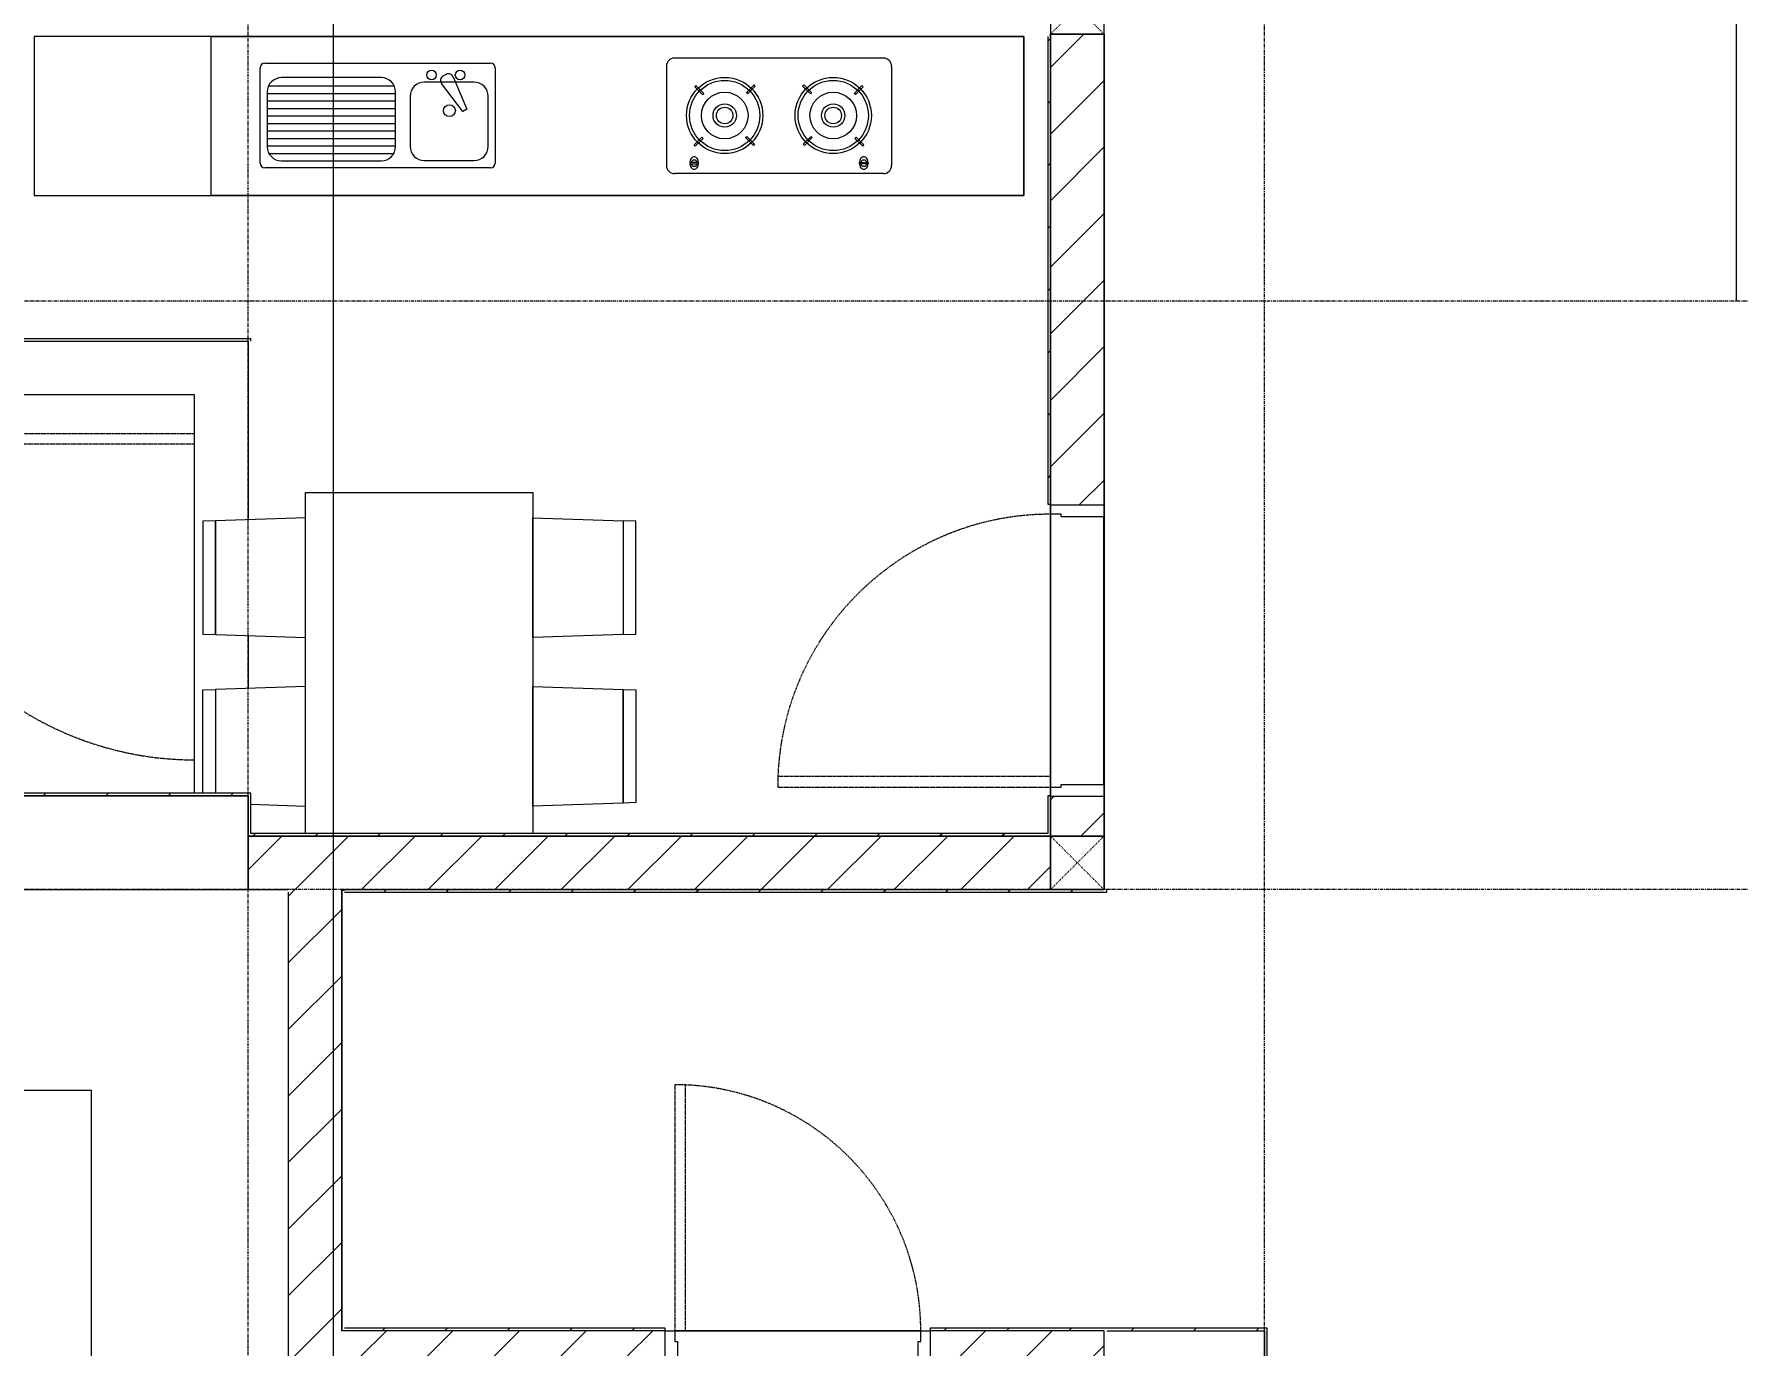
# Model space of a CAD drawing. Header units: millimetres. Extents: x 5357 to 201988, y -16345 to 109895.
# Drawn here: x 38053 to 44423, y 35331 to 40235 of the extents above; entities that cross this region are included whole.
import ezdxf

# ---------------------------------------------------------------- set-up
doc = ezdxf.new("R2010")
doc.units = ezdxf.units.MM
for name, pattern in [('Dash', [6, 3, -3]), ('Dash - Tight', [4.5, 3, -1.5]), ('Grid Line', [22.225, 12.7, -3.175, 3.175, -3.175])]:
    doc.linetypes.add(name, pattern=pattern)
for name, color, linetype, lineweight in [('0-1', 7, 'Continuous', 5), ('A-ANNO-DIMS', 211, 'Continuous', 9), ('A-ANNO-DIMS-220', 211, 'Continuous', 9), ('A-DETL-GENF-3', 92, 'Dash - Tight', 9), ('A-DOOR', 31, 'Continuous', 9), ('A-DOOR-FRAM', 31, 'Continuous', 9), ('A-FLOR', 192, 'Continuous', 9), ('A-FLOR-1', 10, 'Continuous', 9), ('A-FLOR-2', 53, 'Continuous', 9), ('A-WALL', 113, 'Continuous', 9), ('A-WALL-4', 113, 'Continuous', 18), ('A-WALL-PATT-2', 53, 'Continuous', 9), ('A-WALL-PATT-3', 111, 'Continuous', 9), ('I-FURN', 30, 'Continuous', 9), ('I-FURN-1', 53, 'Continuous', 9), ('I-WALL-1', 9, 'Continuous', 18), ('I-WALL-3', 2, 'Continuous', 18), ('S-COLS', 52, 'Continuous', 9), ('S-COLS-2', 9, 'Continuous', 18), ('S-COLS-5', 52, 'Continuous', 18), ('S-COLS-6', 52, 'Dash', 9), ('S-COLS-HDLN', 52, 'Dash', 9), ('S-GRID-1', 1, 'Grid Line', 9), ('S-STRS', 31, 'Continuous', 9), ('S-STRS-ANNO', 31, 'Continuous', 9)]:
    doc.layers.add(name, color=color, linetype=linetype, lineweight=lineweight)
doc.styles.add('Arial_4', font='arial_0.ttf', dxfattribs={"width": 0.9, "height": 659.9999999999999})
doc.dimstyles.new('1_Dim_chi_tiet_khu_đất_2', dxfattribs={"dimscale": 304.8, "dimtxt": 673.3712039716003, "dimasz": 0.8661417322834646, "dimexe": 0.7217847769028871, "dimexo": 0.0625, "dimgap": 0.07217847769028872, "dimtad": 1, "dimdec": 0, "dimrnd": 5, "dimzin": 0, "dimdsep": 46, "dimtxsty": 'Arial_4', "dimblk1": 'OBLIQUE', "dimblk2": 'OBLIQUE', "dimsah": 1, "dimcen": 0.09, "dimdle": 0.7217847769028871, "dimazin": 0, "dimtfac": 1, "dimtdec": 4, "dimtix": 1, "dimtmove": 0, "dimatfit": 3, "dimfxl": 2.165354330708662, "dimfxlon": 1, "dimtvp": 1, "dimtolj": 1, "dimtzin": 0, "dimarcsym": 2})
pattern_1 = [(45, (0, 0), (-116.6726188957803, 116.6726188957803), [])]
pattern_2 = [(45, (0, 0), (-124.4507934888324, 124.4507934888324), [])]

# ---------------------------------------------------------------- blocks, each defined once
blk = doc.blocks.new('NCV_TKTC_KET CAU_rvt-1-TKCS_MB SÂN ĐƯỜNG NỘI BỘ')
at = {"layer": 'A-FLOR-1'}
for p, q in [((42052.635617994, 40235.29849079378), (42052.63561799399, 38475.3103848255)), ((42052.63561799399, 38475.3103848255), (42052.635617994, 40235.29849079378)), ((42052.63561799399, 38475.31038482548), (42052.63561799399, 38430.31038482551)), ((42052.63561799399, 38430.31038482551), (42052.63561799399, 38475.31038482548)), ((42052.63561799399, 38430.31038482551), (42052.63561799399, 37430.3103848255)), ((42052.63561799399, 37430.3103848255), (42052.63561799399, 38430.31038482551)), ((42052.63561799399, 37430.3103848255), (42052.63561799399, 37385.31038482551)), ((42052.63561799399, 37385.31038482551), (42052.63561799399, 37430.3103848255)), ((42052.63561799399, 37385.31038482549), (42052.63561799399, 37036.93603804536)), ((42052.63561799399, 37036.93603804536), (42052.63561799399, 37385.31038482549)), ((39212.56428701637, 37036.93603804537), (39202.56428701639, 37036.93603804537)), ((39202.56428701639, 37035.31038482404), (39202.56428701637, 35397.36286042151)), ((39202.56428701637, 35397.36286042151), (39202.56428701639, 37035.31038482404)), ((39202.56428701637, 35397.36286042151), (39202.56428701637, 35387.3628604215)), ((40447.56428701601, 35387.36286042149), (41367.564287016, 35387.36286042149)), ((41367.564287016, 35387.36286042149), (40447.56428701599, 35387.36286042149)), ((42652.56428701632, 35387.36286042148), (42652.56428701632, 33636.93603804536)), ((42652.56428701632, 33636.93603804536), (42652.56428701632, 35387.36286042148))]:
    blk.add_line(p, q, dxfattribs=at)
at = {"layer": 'S-COLS-2'}
for p, q in [((38852.5642870163, 37386.93603804467), (37552.5642870163, 37386.93603804471)), ((38852.56428701629, 37036.93603804467), (38852.5642870163, 37386.93603804467)), ((37552.56428701629, 37036.93603804471), (38852.56428701629, 37036.93603804467))]:
    blk.add_line(p, q, dxfattribs=at)
blk = doc.blocks.new('HE BEP A1 - HE BEP A 2-842831-TKCS_MB SÂN ĐƯỜNG NỘI BỘ')
at = {"layer": 'I-FURN'}
for p, q in [((662.3743686746458, 594.3634683420005), (1.353583911622991e-13, 594.3634683420005)), ((1.221397982753558e-13, 594.3634683420005), (1.221397982753558e-13, 1.827338280691038e-12)), ((662.3743686746458, 1.613725819638034e-12), (662.3743686746458, 594.3634683420005)), ((662.3743686746458, 594.3634683419986), (3700, 594.3634683419986)), ((662.3743686746458, 1.613725819638034e-12), (662.3743686746458, 594.3634683420005)), ((3700, 594.3634683419986), (3700, 1.624300693947589e-12)), ((3700, 594.3634683419986), (3700, 1.624300693947589e-12)), ((3175.636531658005, 513.1817341710218), (2393.98917014246, 513.1817341710221)), ((844.8743686746543, 120.7034683420777), (844.8743686746543, 476.8634683420778)), ((862.3743686746543, 494.3634683420779), (1706.94601315887, 494.3634683420779)), ((1541.053385601515, 452.3114051671954), (1528.646572721509, 445.1483232271497)), ((1724.44601315887, 476.8634683420778), (1724.44601315887, 120.7034683420776)), ((2363.98917014246, 483.1817341710046), (2363.98917014246, 111.1817341710001)), ((3205.636531658006, 483.1817341710218), (3205.636531658006, 111.1817341710261)), ((871.5443686746544, 386.7588374671667), (871.5443686746544, 182.2888374671666)), ((876.3791163817324, 408.9488374671667), (1346.769620967576, 408.9488374671667)), ((1298.264368674654, 440.0988374671667), (924.8843686746543, 440.0988374671667)), ((1351.604368674654, 182.2888374671663), (1351.604368674654, 386.7588374671667)), ((1644.436013158874, 423.2434683420778), (1458.958987958831, 423.2434683420778)), ((1602.70312346864, 313.395017123166), (1523.796666017807, 418.442654912625)), ((1566.580417908254, 443.1437529125142), (1618.10106574863, 322.2850171231701)), ((2474.518103653653, 410.2661259983532), (2470.124195876826, 405.8722182215262)), ((2470.124195876826, 405.8722182215265), (2499.249682251036, 376.7467318473206)), ((2503.643590027863, 381.1406396241388), (2474.518103653653, 410.2661259983532)), ((2692.076992925871, 413.0233967268456), (2662.951506551662, 383.8979103526315)), ((2662.951506551662, 383.8979103526315), (2667.345414328479, 379.5040025758092)), ((2667.345414328479, 379.5040025758089), (2696.470900702689, 408.6294889500186)), ((2696.470900702689, 408.6294889500186), (2692.076992925871, 413.0233967268454)), ((2873.154801097781, 408.6294889500229), (2877.548708874599, 413.0233967268461)), ((2902.280287471982, 379.5040025758082), (2873.154801097781, 408.6294889500229)), ((2877.548708874599, 413.0233967268458), (2906.674195248818, 383.897910352636)), ((2906.674195248818, 383.8979103526362), (2902.280287471982, 379.5040025758085)), ((3065.982111772599, 381.1406396241568), (3095.107598146818, 410.2661259983703)), ((3099.501505923645, 405.8722182215433), (3070.376019549435, 376.7467318473336)), ((3095.107598146818, 410.2661259983701), (3099.501505923645, 405.872218221543)), ((871.5443686746544, 380.9488374671667), (1351.604368674654, 380.9488374671667)), ((871.5443686746544, 352.9488374671667), (1351.604368674654, 352.9488374671667)), ((871.5443686746544, 324.9488374671668), (1351.604368674654, 324.9488374671668)), ((1405.618987958831, 369.9034683420779), (1405.618987958831, 183.2134683420778)), ((1618.10106574863, 322.2850171231701), (1602.70312346864, 313.395017123166)), ((1697.77601315887, 183.2134683420774), (1697.77601315887, 369.9034683420779)), ((2499.249682251036, 376.7467318473206), (2503.643590027863, 381.1406396241385)), ((3070.376019549435, 376.7467318473336), (3065.982111772599, 381.1406396241565)), ((871.5443686746544, 296.9488374671708), (1351.604368674654, 296.9488374671708)), ((871.5443686746544, 268.9488374671707), (1351.604368674654, 268.9488374671707)), ((871.5443686746544, 240.9488374671707), (1351.604368674654, 240.9488374671707)), ((871.5443686746544, 212.9488374671667), (1351.604368674654, 212.9488374671667)), ((2467.366925148355, 188.3133289493074), (2496.492411522565, 217.438815323522)), ((2500.886319299392, 213.0449075466989), (2471.760832925182, 183.9194211724846)), ((2496.492411522565, 217.438815323522), (2500.886319299392, 213.0449075466992)), ((2660.194235823191, 215.8021782751875), (2664.588143600009, 220.1960860520098)), ((2689.319722197401, 186.6766919009775), (2660.194235823191, 215.8021782751875)), ((2664.588143600009, 220.1960860520101), (2693.713629974219, 191.0705996778042)), ((2905.03755820047, 220.1960860520147), (2875.91207182626, 191.0705996778047)), ((2880.305979603078, 186.676691900978), (2909.431465977298, 215.8021782751923)), ((2909.431465977298, 215.8021782751919), (2905.03755820047, 220.196086052015)), ((3073.133290277915, 217.438815323535), (3068.739382501087, 213.0449075467075)), ((3068.739382501087, 213.0449075467078), (3097.864868875296, 183.9194211725024)), ((3102.258776652124, 188.3133289493253), (3073.133290277915, 217.438815323535)), ((871.5443686746544, 184.9488374671666), (1351.604368674654, 184.9488374671666)), ((877.9478157547817, 156.9488374671666), (1345.200921594527, 156.9488374671666)), ((924.8843686746543, 128.9488374671666), (1298.264368674654, 128.9488374671666)), ((1458.958987958831, 129.8734683420777), (1644.436013158874, 129.8734683420777)), ((2471.760832925182, 183.9194211724845), (2467.366925148355, 188.3133289493077)), ((2693.713629974219, 191.0705996778042), (2689.319722197401, 186.6766919009772)), ((2875.91207182626, 191.0705996778047), (2880.305979603078, 186.6766919009777)), ((3097.864868875296, 183.9194211725024), (3102.258776652124, 188.3133289493256)), ((1706.94601315887, 103.2034683420777), (862.3743686746543, 103.2034683420777)), ((3175.636531658005, 81.18173417102606), (2393.989170142486, 81.18173417102624)), ((2451.629618764291, 122.2780774562878), (2451.629618764291, 118.3180774562887)), ((2484.101618764271, 122.2780774562878), (2451.629618764291, 122.2780774562878)), ((2451.629618764291, 118.3180774562887), (2484.101618764271, 118.3180774562887)), ((2484.101618764271, 118.3180774562887), (2484.101618764271, 122.2780774562878)), ((3085.524083036209, 118.3180774562972), (3085.524083036209, 122.2780774563051)), ((3085.524083036209, 122.2780774563051), (3117.996083036188, 122.2780774563051)), ((3117.996083036188, 118.3180774562972), (3085.524083036209, 118.3180774562972)), ((3117.996083036188, 122.2780774563051), (3117.996083036188, 118.3180774562972)), ((1.221397982753558e-13, 1.808303506933839e-12), (662.3743686746458, 1.808303506933839e-12)), ((3700, 1.613725819638034e-12), (662.3743686746457, 1.613725819638034e-12))]:
    blk.add_line(p, q, dxfattribs=at)
for centre, radius in [((1485.942103789113, 449.9134683420777), 17.77999999999997), ((1592.622103789113, 449.9134683420777), 17.7800000000002), ((2581.918912925523, 298.471408949661), 142.5600000000001), ((2581.918912925523, 298.471408949661), 131.3286298275367), ((2581.918912925523, 298.471408949661), 87.2107087773075), ((2987.706788874953, 298.4714089496696), 142.5600000000001), ((2987.706788874953, 298.4714089496696), 131.3286298275367), ((2987.706788874953, 298.4714089496696), 87.21070877730756), ((1552.816540609731, 316.5634683420778), 22.22500000000014), ((2581.918912925523, 298.471408949661), 43.56000000000001), ((2581.918912925523, 298.471408949661), 30.88799999999999), ((2987.706788874953, 298.4714089496696), 43.56000000000009), ((2987.706788874953, 298.4714089496696), 30.88800000000004)]:
    blk.add_circle(centre, radius, dxfattribs=at)
for centre, radius, start, end in [((2393.98917014246, 483.1817341710046), 29.99999999999955, 90, 180), ((3175.636531658005, 483.1817341710218), 30.00000000000007, 359.9999999999996, 90.00000000000006), ((862.3743686746543, 476.8634683420778), 17.5, 90, 180), ((1549.930510229117, 436.9060470621068), 17.77999999999994, 20.5379126273673, 119.9521022293723), ((1706.94601315887, 476.8634683420778), 17.5, 0, 90), ((924.8843686746543, 386.7588374671667), 53.33999999999989, 89.99999999999994, 180.0000000000001), ((1298.264368674654, 386.7588374671667), 53.34000000000005, 359.9999999999996, 90.00000000000006), ((1458.958987958831, 369.9034683420779), 53.34000000000015, 90, 180), ((1537.523697349109, 429.7429651220598), 17.77999999999983, 119.9521022292591, 219.4617539319432), ((1644.436013158874, 369.9034683420779), 53.33999999999998, 359.9999999999996, 90.00000000000004), ((924.8843686746543, 182.2888374671666), 53.34000000000005, 179.9999999999999, 269.9999999999997), ((1298.264368674654, 182.2888374671666), 53.33999999999988, 269.9999999999996, 359.9999999999994), ((1458.958987958831, 183.2134683420778), 53.34000000000016, 179.9999999999999, 269.9999999999997), ((1644.436013158874, 183.2134683420778), 53.33999999999988, 269.9999999999996, 359.9999999999994), ((2485.13517011995, 120.6940774563483), 33.50555135565901, 163.9418891867893, 180), ((2476.640194907859, 123.1392993502219), 24.66565803252863, 145.2039737217574, 163.9418891867893), ((2467.77990574283, 120.2788537456767), 11.61634037983761, 9.910198013874208, 170.0898019861262), ((2471.263832474278, 126.8754156176225), 18.11861001218001, 120.7976232659139, 145.2039737217565), ((2467.865618764296, 132.5765098326769), 11.48156762361255, 90.00000000007489, 120.7976232659136), ((2467.86561876427, 132.576509832661), 11.481567623629, 59.20237673399845, 89.9999999999462), ((2464.467405054298, 126.8754156176449), 18.11861001215802, 34.79602627870084, 59.20237673399772), ((2459.091042620657, 123.1392993501392), 24.66565803261593, 16.05811081210305, 34.79602627870104), ((2450.59606740838, 120.6940774563896), 33.50555135589127, 0, 16.05811081210307), ((3119.029634392088, 120.6940774563737), 33.50555135587985, 163.9418891875627, 180), ((3110.534659179812, 123.1392993501764), 24.66565803259245, 145.2039737215146, 163.9418891875625), ((3105.158296746195, 126.8754156176354), 18.11861001217956, 120.7976232659813, 145.2039737215153), ((3101.845796057654, 120.278853745694), 11.61634037983769, 9.910198013874044, 170.089801986126), ((3101.760083036205, 132.5765098326876), 11.48156762361083, 90.00000000003467, 120.7976232659798), ((3101.760083036196, 132.5765098326718), 11.4815676236263, 59.20237673386108, 89.9999999999864), ((3098.361869326206, 126.8754156176556), 18.11861001216443, 34.79602627862786, 59.20237673385981), ((3092.985506892637, 123.1392993502105), 24.66565803252867, 16.05811081281419, 34.79602627862854), ((3084.490531680533, 120.6940774563966), 33.50555135565446, 0, 16.05811081281418), ((862.3743686746543, 120.7034683420777), 17.5, 179.9999999999999, 269.9999999999996), ((1706.94601315887, 120.7034683420777), 17.49999999999999, 269.9999999999996, 359.9999999999996), ((2393.989170142486, 111.1817341710001), 30.00000000000017, 179.9999999999998, 269.9999999999991), ((2485.135170120126, 120.6940774562917), 33.50555135583532, 180, 196.0581108132105), ((2476.640194907895, 118.2488555623776), 24.66565803255926, 196.0581108132105, 214.7960262780746), ((2467.77990574283, 120.2788537456767), 11.61634037983723, 189.7177457649595, 350.2822542350397), ((2471.263832474278, 114.5127392949756), 18.11861001217956, 214.7960262780747, 239.2023767340184), ((2467.865618764288, 108.8116450799234), 11.4815676236108, 239.2023767340183, 269.9999999999638), ((2467.865618764287, 108.8116450799052), 11.48156762359217, 269.9999999999679, 300.7976232660786), ((2464.467405054238, 114.5127392950353), 18.11861001225915, 300.7976232660775, 325.203973721935), ((2459.091042620507, 118.2488555625148), 24.6656580327765, 325.2039737219344, 343.941889188177), ((2450.596067408159, 120.6940774562397), 33.50555135611194, 343.9418891881772, 0), ((3119.029634392325, 120.694077456288), 33.50555135611603, 180, 196.058110812023), ((3110.534659179981, 118.2488555625321), 24.66565803277623, 196.058110812023, 214.7960262780646), ((3105.15829674625, 114.5127392950526), 18.11861001225915, 214.7960262780644, 239.2023767339521), ((3101.845796057654, 120.278853745694), 11.61634037983734, 189.7177457650037, 350.2822542349959), ((3101.760083036196, 108.8116450799066), 11.4815676235762, 239.202376733952, 270.000000000011), ((3101.760083036196, 108.8116450799566), 11.48156762362623, 270.0000000000132, 300.7976232661412), ((3098.361869326206, 114.5127392949727), 18.11861001216515, 300.7976232661405, 325.2039737218062), ((3092.985506892583, 118.2488555623949), 24.66565803255987, 325.2039737218064, 343.9418891867887), ((3084.490531680352, 120.694077456309), 33.50555135583532, 343.9418891867887, 0), ((3175.636531658005, 111.1817341710261), 30.00000000000001, 269.9999999999996, 6.361109362927034e-15)]:
    blk.add_arc(centre, radius, start, end, dxfattribs=at)
at = {"layer": 'I-FURN-1'}
for p, q in [((3700, 594.3634683420005), (0, 594.3634683420005)), ((0, 594.3634683420005), (0, 0)), ((3700, 0), (3700, 594.3634683420005)), ((0, 0), (3700, 0))]:
    blk.add_line(p, q, dxfattribs=at)
blk = doc.blocks.new('RES_BAN AN 1 - RES_BAN AN 1-V166-TKCS_MB SÂN ĐƯỜNG NỘI BỘ')
at = {"layer": 'I-FURN-1'}
for p, q in [((-424.9999999999931, 1274.999999999986), (424.9999999999999, 1274.999999999986)), ((-424.9999999999931, 0), (-424.9999999999931, 1274.999999999986)), ((425, 1274.999999999986), (425, 0)), ((-761.8526126244693, 1168.75000000001), (-809.605421613235, 1167.158239700387)), ((-809.605421613235, 1167.158239700387), (-809.605421613235, 745.3417602996824)), ((-424.9999999999931, 1179.978420420815), (-761.8526126244693, 1168.75000000001)), ((-761.8526126244693, 1168.75000000001), (-761.8526126244693, 743.7500000000522)), ((-761.8526126244693, 743.7500000000522), (-761.8526126244693, 1168.75000000001)), ((-424.9999999999931, 732.521579579171), (-424.9999999999931, 1179.978420420815)), ((425, 1179.978420420815), (761.8526126244834, 1168.75000000001)), ((425, 732.521579579171), (425, 1179.978420420815)), ((761.8526126244833, 1168.75000000001), (761.8526126244833, 743.7500000000522)), ((761.8526126244833, 1168.75000000001), (761.8526126244833, 743.7500000000522)), ((809.6054216132557, 1167.158239700387), (761.8526126244833, 1168.75000000001)), ((809.6054216132557, 745.3417602996824), (809.6054216132557, 1167.158239700387)), ((-809.605421613235, 745.3417602996824), (-761.8526126244693, 743.7500000000522)), ((-761.8526126244693, 743.7500000000452), (-424.9999999999931, 732.521579579171)), ((761.8526126244833, 743.7500000000452), (424.9999999999999, 732.521579579171)), ((761.8526126244833, 743.7500000000522), (809.6054216132557, 745.3417602996824)), ((-809.6054216132419, 536.9241970036323), (-761.8526126244693, 538.5159573032627)), ((-809.6054216132419, 149.9999999983208), (-809.6054216132419, 536.9241970036323)), ((-424.9999999999931, 549.7443777240675), (-761.8526126244693, 538.5159573032627)), ((-761.8526126244693, 538.5159573032627), (-761.8526126244693, 149.9999999983118)), ((-761.8526126244693, 538.5159573032627), (-761.8526126244693, 149.9999999983118)), ((-424.9999999999931, 102.2875368824161), (-424.9999999999931, 549.7443777240675)), ((425, 549.7443777240675), (761.8526126244833, 538.5159573032627)), ((425, 102.2875368824161), (425, 549.7443777240675)), ((761.8526126244833, 538.5159573032557), (761.8526126244833, 113.5159573032973)), ((761.8526126244833, 538.5159573032557), (809.605421613249, 536.9241970036325)), ((761.8526126244833, 113.5159573032974), (761.8526126244833, 538.5159573032557)), ((809.605421613249, 536.9241970036325), (809.605421613249, 115.1077176029344)), ((-629.9999999996076, 109.1208702157764), (-424.9999999999931, 102.2875368824161)), ((761.8526126244833, 113.5159573032974), (425, 102.2875368824161)), ((809.605421613249, 115.1077176029344), (761.8526126244833, 113.5159573032974))]:
    blk.add_line(p, q, dxfattribs=at)
blk = doc.blocks.new('NCV_TKTC_TANG 1_rvt-1-TKCS_MB SÂN ĐƯỜNG NỘI BỘ')
at = {"layer": 'A-WALL-PATT-2'}
h = blk.add_hatch(dxfattribs=at)
h.set_pattern_fill('FP_2', color=256, style=0, pattern_type=2)
h.set_pattern_definition(pattern_1)
h.paths.add_polyline_path([(41852.5642870161, 37236.93603804473), (41852.5642870161, 37387.78968279585), (41842.56428701605, 37386.93603804474), (41842.56428701605, 37236.93603804473)])
h.paths.add_polyline_path([(41842.56428701614, 38477.78968279586), (41852.5642870161, 38477.78968279586), (41852.5642870161, 40236.93603804475), (41842.56428701614, 40235.68356220658), (41842.56428701614, 38885.43078055538)])
h = blk.add_hatch(dxfattribs=at)
h.set_pattern_fill('FP_2', color=256, style=0, pattern_type=2)
h.set_pattern_definition(pattern_1)
h.paths.add_polyline_path([(38810.09311698977, 37386.93603804474), (38862.56428701609, 37386.93603804474), (38862.56428701609, 37396.93603804473), (37552.56428701609, 37396.93603804473), (37552.56428701609, 37386.93603804474), (38730.71167439157, 37386.93603804474)])
h = blk.add_hatch(dxfattribs=at)
h.set_pattern_fill('FP_2', color=256, style=0, pattern_type=2)
h.set_pattern_definition(pattern_1)
h.paths.add_polyline_path([(39917.56428701603, 37236.93603804473), (41842.56428701605, 37237.43603804473), (41842.56428701605, 37246.93603804478), (38862.56428701609, 37246.93603804478), (38862.56428701609, 37236.93603804473), (39830.85661646133, 37236.93603804473)])
at = {"layer": 'A-FLOR-1'}
for p, q in [((41852.56428701605, 38885.43078055533), (41852.56428701604, 37236.9360380447)), ((41852.56428701603, 37387.78968279582), (41852.56428701606, 38477.78968279582))]:
    blk.add_line(p, q, dxfattribs=at)
at = {"layer": 'A-FLOR-2'}
for p, q in [((41852.56428701604, 37387.78968279621), (41852.56428701605, 38477.7896827962)), ((41852.56428701606, 38477.78968279582), (41852.56428701603, 37387.78968279582)), ((42052.56428701603, 37430.30592663938), (42052.56428701606, 38430.31484301164))]:
    blk.add_line(p, q, dxfattribs=at)
at = {"layer": 'I-WALL-1'}
for p, q in [((41842.5642870161, 40226.93603804465), (41842.56428701604, 38477.7896827962)), ((41852.56428701605, 38477.7896827962), (41852.5642870161, 40236.93603804465)), ((41842.56428701604, 38477.7896827962), (41852.56428701605, 38477.7896827962)), ((38862.56428701605, 37396.9360380447), (37552.56428701606, 37396.93603804471)), ((38862.56428701605, 37386.9360380447), (38862.56428701605, 37396.9360380447)), ((37552.56428701606, 37386.93603804471), (38852.56428701605, 37386.9360380447)), ((38852.56428701605, 37386.9360380447), (38852.56428701605, 37236.93603804475)), ((38862.56428701605, 37246.93603804475), (38862.56428701605, 37386.9360380447)), ((41852.56428701602, 37387.78968279621), (41842.56428701602, 37387.78968279621)), ((41842.56428701602, 37387.78968279621), (41842.56428701601, 37246.93603804469)), ((41852.56428701602, 37236.93603804469), (41852.56428701602, 37387.78968279621)), ((38852.56428701605, 37236.93603804475), (38862.56428701605, 37236.93603804475)), ((41842.56428701601, 37246.93603804469), (38862.56428701605, 37246.93603804475)), ((38862.56428701605, 37236.93603804475), (41842.56428701601, 37236.93603804469)), ((41842.56428701601, 37236.93603804469), (41852.56428701602, 37236.93603804469))]:
    blk.add_line(p, q, dxfattribs=at)
at = {"layer": 'I-FURN-1'}
for name, p in [('HE BEP A1 - HE BEP A 2-842831-TKCS_MB SÂN ĐƯỜNG NỘI BỘ', (38052.56428701599, 39632.5725697027)), ('RES_BAN AN 1 - RES_BAN AN 1-V166-TKCS_MB SÂN ĐƯỜNG NỘI BỘ', (39492.56428701599, 37246.93603804599))]:
    blk.add_blockref(name, p, dxfattribs=at)
blk = doc.blocks.new('FD_01 - FD_01-1200x2200mm-V971-TKCS_MB SÂN ĐƯỜNG NỘI BỘ')
at = {"layer": 'A-DETL-GENF-3'}
for p, q in [((569.9999999999951, 100.0000000000001), (569.9999999999951, 1320)), ((569.9999999999951, 1320), (609.9999999999951, 1320)), ((609.9999999999951, 1320), (609.9999999999951, 100.0000000000003))]:
    blk.add_line(p, q, dxfattribs=at)
for radius, start, end in [(1219.999999999999, 101.6701216694604, 111.4613564607779), (1219.999999999999, 91.878886878143, 101.6701216694604), (1219.999999999998, 111.4613564607779, 121.2525912520953), (1219.999999999998, 121.2525912520953, 140.8350608347302), (1219.999999999998, 140.8350608347301, 179.9999999999999)]:
    blk.add_arc((609.9999999999941, 99.99999999999392), radius, start, end, dxfattribs=at)
blk = doc.blocks.new('G1_SOF - BO TRU - 200x200-3050151-TKCS_MB SÂN ĐƯỜNG NỘI BỘ')
at = {"layer": 'S-COLS-HDLN'}
for p, q in [((-100.0000000000001, 99.99999999999922), (100.0000000000004, -100.0000000000001)), ((100, 99.9999999999998), (-99.99999999999943, -100.0000000000007))]:
    blk.add_line(p, q, dxfattribs=at)
blk = doc.blocks.new('FD_05 - FD_05-1000x2200mm-835433-TKCS_MB SÂN ĐƯỜNG NỘI BỘ')
at = {"layer": 'A-DETL-GENF-3'}
for p, q in [((509.999999999995, -100.0000000000001), (469.999999999995, -100.0000000000001)), ((469.999999999995, -100.0000000000001), (469.999999999995, -1120)), ((509.999999999995, -1120), (509.999999999995, -100.0000000000001)), ((469.999999999995, -1120), (509.999999999995, -1120))]:
    blk.add_line(p, q, dxfattribs=at)
blk.add_arc((509.999999999994, -99.99999999999459), 1020, 180.0000000000001, 267.752530381857, dxfattribs=at)
at = {"layer": 'A-DOOR-FRAM'}
for p, q in [((-545.0000000000085, 99.99999999999825), (-500.0000000000085, 99.9999999999984)), ((-545.0000000000078, -99.99999999998633), (-545.0000000000085, 99.99999999999825)), ((-500.0000000000085, 99.9999999999984), (-500.000000000008, -59.99999999998621)), ((499.9999999999912, 100.0000000000015), (544.9999999999915, 100.0000000000018)), ((499.9999999999919, -59.99999999998301), (499.9999999999912, 100.0000000000015)), ((544.9999999999915, 100.0000000000018), (544.999999999992, -99.99999999998299)), ((-500.000000000008, -59.99999999998619), (-510.000000000008, -59.99999999998626)), ((-510.000000000008, -59.99999999998626), (-510.0000000000078, -99.99999999998623)), ((509.9999999999922, -59.99999999998312), (499.9999999999919, -59.99999999998301)), ((509.9999999999918, -99.99999999998292), (509.9999999999922, -59.99999999998312)), ((-510.0000000000078, -99.99999999998623), (-545.0000000000078, -99.99999999998633)), ((544.999999999992, -99.99999999998299), (509.9999999999918, -99.99999999998292))]:
    blk.add_line(p, q, dxfattribs=at)
blk = doc.blocks.new('FD_02 - FD_03 - FD_03-KY THUAT-900x2200mm-801877-TKCS_MB SÂN ĐƯỜNG NỘI BỘ')
at = {"layer": 'A-DETL-GENF-3'}
for p, q in [((459.9999999999949, -50), (419.9999999999949, -50)), ((419.9999999999949, -50), (419.9999999999949, -970)), ((459.9999999999949, -970), (459.9999999999949, -50)), ((419.9999999999949, -970), (459.9999999999949, -970))]:
    blk.add_line(p, q, dxfattribs=at)
blk.add_arc((459.9999999999939, -49.99999999999479), 919.9999999999997, 180.0000000000001, 267.5080936310199, dxfattribs=at)
at = {"layer": 'A-DOOR-FRAM'}
for p, q in [((-495.0000000000087, 49.9999999999984), (-450.0000000000087, 49.99999999999855)), ((-495.0000000000084, -50.00000000096359), (-495.0000000000087, 49.99999999999842)), ((-450.0000000000087, 49.99999999999855), (-450.0000000000084, -10.00000000096347)), ((449.9999999999914, 50.00000000000149), (494.9999999999911, 50.0000000000016)), ((449.9999999999916, -10.00000000096056), (449.9999999999914, 50.00000000000149)), ((494.9999999999911, 50.0000000000016), (494.9999999999918, -50.00000000096053)), ((-460.0000000000083, -50.00000000096348), (-495.0000000000084, -50.00000000096359)), ((-450.0000000000084, -10.00000000096347), (-460.0000000000085, -10.00000000096349)), ((-460.0000000000085, -10.00000000096349), (-460.0000000000083, -50.00000000096348)), ((459.9999999999915, -10.00000000096066), (449.9999999999916, -10.00000000096056)), ((459.9999999999921, -50.0000000009605), (459.9999999999915, -10.00000000096067)), ((494.9999999999918, -50.00000000096054), (459.9999999999921, -50.0000000009605))]:
    blk.add_line(p, q, dxfattribs=at)
blk = doc.blocks.new('DIMBLOCK39-TKCS_MB SÂN ĐƯỜNG NỘI BỘ')
at = {"layer": 'A-ANNO-DIMS-220'}
for p, q in [((39171.62045908903, 17016.93603804513), (39171.62045908927, 78456.93603804467)), ((38511.62045908928, 78236.93603804467), (39391.62045908928, 78236.93603804467)), ((39171.62045908927, 78236.93603804467), (38511.62045908927, 78236.93603804467)), ((38511.62045908903, 17236.93603804513), (39391.62045908903, 17236.93603804513)), ((39171.62045908903, 17236.93603804513), (38511.62045908903, 17236.93603804513))]:
    blk.add_line(p, q, dxfattribs=at)
at = {"layer": 'A-ANNO-DIMS-220', "lineweight": 25}
for p, q in [((39171.62045908927, 78236.93603804467), (39039.62045908928, 78368.93603804467)), ((39171.62045908927, 78236.93603804467), (39303.62045908927, 78104.93603804466)), ((39171.62045908903, 17236.93603804513), (39039.62045908904, 17368.93603804513)), ((39171.62045908903, 17236.93603804513), (39303.62045908903, 17104.93603804513))]:
    blk.add_line(p, q, dxfattribs=at)
at = {"layer": 'A-ANNO-DIMS-220', "color": 0, "insert": (38292.78887638976, 46597.38476978526), "char_height": 659.9999999999999, "width": 2734.923043823115, "attachment_point": 1, "rotation": 90, "line_spacing_factor": 0.9417779076525878, "style": 'Arial_4'}
blk.add_mtext('61000', dxfattribs=at)
blk = doc.blocks.new('_Oblique')
at = {"color": 0, "linetype": 'ByBlock', "lineweight": -2}
blk.add_line((-0.5, -0.5), (0.5, 0.5), dxfattribs=at)

msp = doc.modelspace()

# ---------------------------------------------------------------- hatches: boundary and pattern name
at = {"layer": 'A-WALL-PATT-3'}
h = msp.add_hatch(dxfattribs=at)
h.set_pattern_fill('FP_1', color=256, style=0, pattern_type=2)
h.set_pattern_definition(pattern_2)
h.paths.add_polyline_path([(41852.63561799403, 37236.93603804539), (42052.63561799403, 37236.93603804539), (42052.56428701609, 37385.31038482554), (41852.63561799403, 37385.31038482554)])
h.paths.add_polyline_path([(41892.63561799404, 38475.31038482553), (42052.63561799405, 38475.31038482553), (42052.2925208957, 40235.29849079383), (41852.63561799404, 40235.29849079383), (41852.63561799403, 38475.31038482553)])
h.paths.add_polyline_path([(42052.63561799404, 40435.29849079384), (42052.63561799404, 41286.93603804473), (41852.63561799404, 41286.93603804473), (41852.63561799404, 40435.29849079384)])
h = msp.add_hatch(dxfattribs=at)
h.set_pattern_fill('FP_1', color=256, style=0, pattern_type=2)
h.set_pattern_definition(pattern_2)
h.paths.add_polyline_path([(38852.63561799395, 37036.93603804492), (41852.63561799403, 37036.93603804554), (41852.5642870161, 37236.93603804473), (38852.63561799395, 37236.93603804473)])
h = msp.add_hatch(dxfattribs=at)
h.set_pattern_fill('FP_1', color=256, style=0, pattern_type=2)
h.set_pattern_definition(pattern_2)
h.paths.add_polyline_path([(39165.12960892613, 33836.9360380447), (39202.56428701642, 33837.31038482557), (39202.56428701643, 37036.9360380454), (39002.56428701642, 37035.31038482408), (39003.04736938391, 33836.9360380447), (39057.54236333552, 33836.9360380447)])
h = msp.add_hatch(dxfattribs=at)
h.set_pattern_fill('FP_2', color=256, style=0, pattern_type=2)
h.set_pattern_definition(pattern_1)
h.paths.add_polyline_path([(39217.04708332305, 37026.93603804515), (42062.63561799405, 37029.06875129664), (42062.63561799405, 37036.9360380454), (39212.56428701642, 37035.31038482408), (39212.56428701642, 37026.93603804541)])
h = msp.add_hatch(dxfattribs=at)
h.set_pattern_fill('FP_2', color=256, style=0, pattern_type=2)
h.set_pattern_definition(pattern_1)
h.paths.add_polyline_path([(39249.42929561258, 35387.36286042153), (40412.56428701604, 35387.36286042153), (40412.56428701604, 35397.36286042154), (39202.56428701642, 35397.36286042156), (39203.79160225913, 35387.36286042153), (39212.56428701642, 35387.36286042153)])
h.paths.add_polyline_path([(42452.56428701643, 35387.36286042153), (42652.63541471494, 35387.39844293317), (42652.56428701636, 35397.36286042153), (41402.56428701604, 35397.36286042153), (41402.56428701604, 35387.36286042249), (42152.635617994, 35387.36286042153)])
h = msp.add_hatch(dxfattribs=at)
h.set_pattern_fill('FP_1', color=256, style=0, pattern_type=2)
h.set_pattern_definition(pattern_2)
h.paths.add_polyline_path([(39216.06475468617, 35287.36286042153), (40412.56428701604, 35287.36286042153), (40412.56428701604, 35387.36286042153), (39202.56428701642, 35387.36286042153), (39202.57151505995, 35287.36286042155), (39212.56428701656, 35287.36286042153)])
h.paths.add_polyline_path([(41402.56428701604, 35287.36286042153), (42052.63561799405, 35287.69078682794), (42052.56428701604, 35387.36286042153), (41402.56428701604, 35387.36286042153), (41402.56428701604, 35344.96774364357)])
h = msp.add_hatch(dxfattribs=at)
h.set_pattern_fill('FP_2', color=256, style=0, pattern_type=2)
h.set_pattern_definition(pattern_1)
h.paths.add_polyline_path([(42662.635617994, 33636.9360380454), (42662.635617994, 35397.36286042153), (42652.635617994, 35397.36286042153), (42652.635617994, 33636.9360380454)])

# ---------------------------------------------------------------- linework, layer by layer
at = {"layer": 'A-FLOR'}
for p, q in [((42052.635617994, 37036.93603804536), (42052.63561799399, 38475.3103848255)), ((39202.56428701634, 37035.31038482404), (39212.56428701637, 37035.31038482404)), ((39202.56428701634, 35387.36286042148), (39202.56428701637, 35397.3628604215))]:
    msp.add_line(p, q, dxfattribs=at)
at = {"layer": 'A-WALL'}
for p, q in [((44417.56428701641, 39236.93603804465), (44417.56428701641, 40536.93603804466)), ((42052.635617994, 40235.29849079378), (41852.635617994, 40235.29849079378)), ((42052.63561799399, 38475.3103848255), (42052.635617994, 40235.29849079378)), ((35052.56428701634, 39096.93603804471), (38862.63561799392, 39096.9360380447)), ((35052.56428701635, 39086.93603804471), (38852.63561799392, 39086.9360380447)), ((38852.63561799392, 39086.9360380447), (38852.63561799392, 38419.75016949941)), ((38862.63561799392, 39086.9360380447), (38862.63561799392, 39096.9360380447)), ((38652.63561799392, 38886.9360380447), (35052.56428701634, 38886.93603804471)), ((38652.63561799392, 37396.9360380447), (38652.63561799392, 38886.9360380447)), ((41852.63561799399, 37420.31038482552), (41852.63561799399, 38440.31038482553)), ((38852.63561799392, 37986.62190659261), (38852.63561799392, 37789.51612680268)), ((41852.63561799398, 37036.93603804537), (41852.63561799398, 37236.93603804537)), ((41852.63561799399, 37236.93603804536), (42052.63561799399, 37236.93603804536)), ((38852.63561799391, 37036.93603804537), (39002.56428701638, 37036.93603804537)), ((39212.56428701637, 37036.93603804538), (41852.63561799398, 37036.93603804537)), ((40412.564287016, 35387.36286042149), (39202.56428701637, 35387.3628604215)), ((40447.56428701601, 35387.36286042149), (41367.564287016, 35387.36286042149)), ((42052.63561799365, 35387.36286042149), (41402.56428701601, 35387.36286042149)), ((42052.63561799365, 35287.36286042149), (42052.63561799365, 35387.36286042149))]:
    msp.add_line(p, q, dxfattribs=at)
at = {"layer": 'A-WALL-4'}
for p, q in [((41852.635617994, 40235.29849079378), (41852.63561799399, 38475.3103848255)), ((41852.63561799399, 37385.31038482551), (41852.63561799399, 37236.93603804536)), ((41852.63561799398, 37236.93603804537), (38852.63561799391, 37236.93603804537)), ((38852.63561799391, 37236.93603804537), (38852.63561799391, 37036.93603804537)), ((39002.56428701639, 37026.93603804512), (39002.56428701638, 33846.93603804465)), ((39202.56428701637, 35397.3628604215), (39202.56428701639, 37036.93603804537))]:
    msp.add_line(p, q, dxfattribs=at)
at = {"layer": 'I-WALL-3'}
for p, q in [((39212.56428701637, 37026.93603804537), (42062.635617994, 37026.93603804537)), ((42052.635617994, 37036.93603804537), (41852.63561799398, 37036.93603804537)), ((42062.635617994, 37026.93603804537), (42062.635617994, 37036.93603804537)), ((40412.564287016, 35397.36286042149), (39212.56428701637, 35397.3628604215)), ((40412.564287016, 35387.36286042149), (40412.564287016, 35397.36286042149)), ((42662.63561799395, 35397.36286042148), (41402.56428701601, 35397.36286042149)), ((41402.56428701601, 35397.36286042149), (41402.56428701601, 35387.36286042149)), ((42062.63561799365, 35387.36286042148), (42652.63561799395, 35387.36286042148)), ((42652.63561799395, 35387.36286042148), (42652.63561799395, 33636.93603804537)), ((42662.63561799395, 33626.93603804536), (42662.63561799395, 35397.36286042148))]:
    msp.add_line(p, q, dxfattribs=at)
at = {"layer": 'S-COLS'}
for p, q in [((41852.63561799399, 40235.29849079378), (42052.635617994, 40235.29849079378)), ((42052.63561799399, 37236.93603804536), (41852.63561799398, 37236.93603804536)), ((41852.63561799398, 37236.93603804536), (41852.63561799398, 37036.93603804536))]:
    msp.add_line(p, q, dxfattribs=at)
at = {"layer": 'S-COLS-5'}
for p, q in [((41852.63561799399, 40435.29849079379), (41852.63561799399, 40235.29849079378)), ((42052.635617994, 40235.29849079378), (42052.635617994, 40435.29849079379)), ((42052.63561799399, 37036.93603804536), (42052.63561799399, 37236.93603804536)), ((41852.63561799398, 37036.93603804536), (42052.63561799399, 37036.93603804536))]:
    msp.add_line(p, q, dxfattribs=at)
at = {"layer": 'S-GRID-1'}
for p, q in [((38852.56428701627, 20960.60739034457), (38852.56428701636, 80482.73377850564)), ((42652.56428701628, 20960.60739034456), (42652.56428701638, 80482.73377850564)), ((131551.7912712216, 39236.93603804507), (29351.79127122154, 39236.93603804541)), ((131551.7912712216, 37036.93603804507), (29351.79127122154, 37036.9360380454))]:
    msp.add_line(p, q, dxfattribs=at)
at = {"layer": 'S-STRS'}
msp.add_line((39002.56428701638, 37035.58511791463), (37532.56428701638, 37035.58511791463), dxfattribs=at)
at = {"layer": 'S-STRS-ANNO'}
for p, q in [((38267.56428701638, 36285.58511791463), (37532.56428701638, 36285.58511791463)), ((38267.56428701638, 34586.93603804467), (38267.56428701638, 36285.58511791463))]:
    msp.add_line(p, q, dxfattribs=at)

# ---------------------------------------------------------------- block references
at = {"layer": '0-1'}
for name in ['NCV_TKTC_KET CAU_rvt-1-TKCS_MB SÂN ĐƯỜNG NỘI BỘ', 'NCV_TKTC_TANG 1_rvt-1-TKCS_MB SÂN ĐƯỜNG NỘI BỘ']:
    msp.add_blockref(name, (0, 0), dxfattribs=at)
at = {"layer": 'A-DOOR'}
for name, p, rotation in [('FD_01 - FD_01-1200x2200mm-V971-TKCS_MB SÂN ĐƯỜNG NỘI BỘ', (38752.63561799392, 38131.9360380447), 89.99999999999993), ('FD_05 - FD_05-1000x2200mm-835433-TKCS_MB SÂN ĐƯỜNG NỘI BỘ', (41952.63561799398, 37930.3103848255), 269.9999999999999), ('FD_02 - FD_03 - FD_03-KY THUAT-900x2200mm-801877-TKCS_MB SÂN ĐƯỜNG NỘI BỘ', (40907.56428701599, 35337.36286042149), 180)]:
    msp.add_blockref(name, p, dxfattribs=dict(at, rotation=rotation))
at = {"layer": 'S-COLS-6'}
for p in [(41952.635617994, 40335.29849079379), (41952.63561799398, 37136.93603804536)]:
    msp.add_blockref('G1_SOF - BO TRU - 200x200-3050151-TKCS_MB SÂN ĐƯỜNG NỘI BỘ', p, dxfattribs=at)

# ---------------------------------------------------------------- dimensions: what is measured, and where the dimension line sits
at = {"layer": 'A-ANNO-DIMS'}
dim = msp.add_linear_dim(base=(39171.62045908929, 78236.9360380447), p1=(38511.62045908903, 17236.93603804513), p2=(38511.62045908927, 78236.93603804467), angle=89.99999999999991, dimstyle='1_Dim_chi_tiet_khu_đất_2', override={"dimpost": '<>', "dimfxl": 60999.99999999955}, dxfattribs=at)
dim.commit()
dim.dimension.update_dxf_attribs({"geometry": 'DIMBLOCK39-TKCS_MB SÂN ĐƯỜNG NỘI BỘ', "text_midpoint": (38812.64228523151, 47736.9360380449)})

doc.saveas('drawing.dxf')
